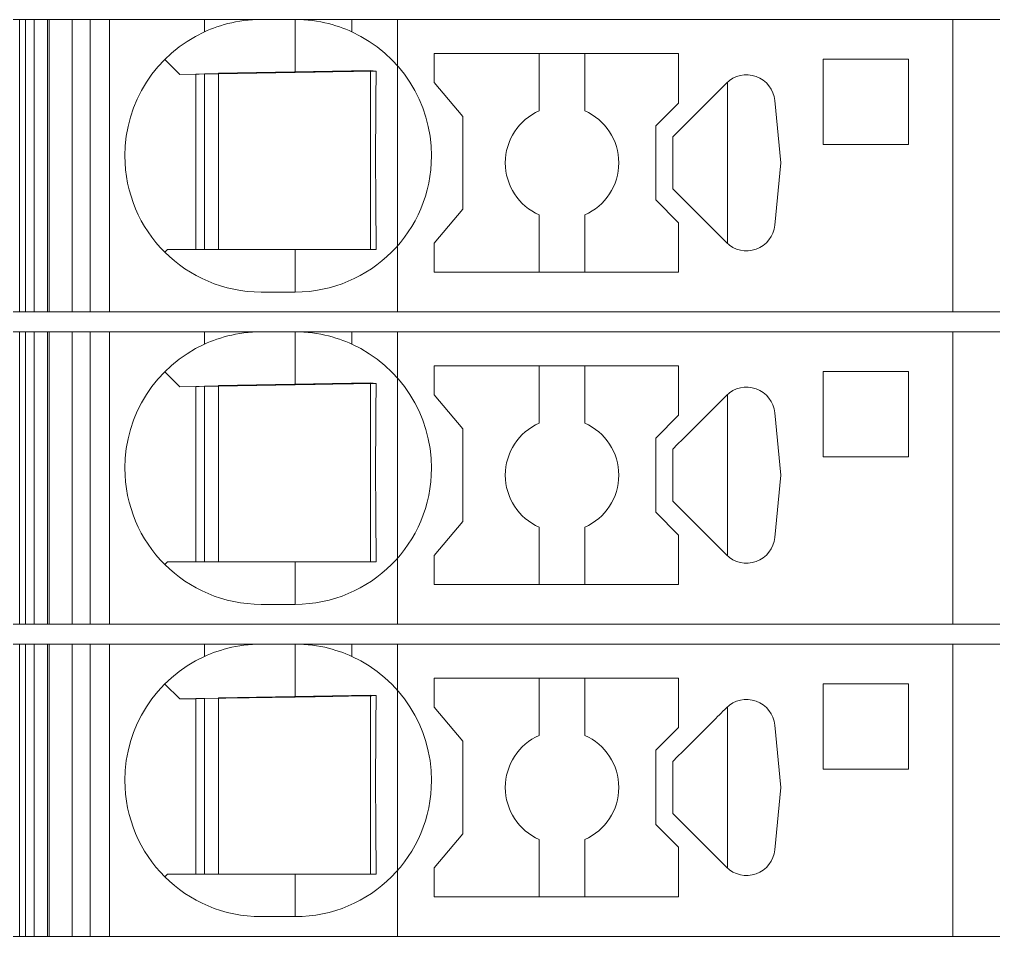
# Model space of a CAD drawing. Header units: millimetres. Extents: x 0 to 1680, y 0 to 1188.
# Drawn here: x 919.89 to 937.05, y 446.85 to 463 of the extents above; entities that cross this region are included whole.
import ezdxf
from ezdxf.enums import TextEntityAlignment as Align

# ---------------------------------------------------------------- set-up
doc = ezdxf.new("R2010")
doc.units = ezdxf.units.MM
for name, color, linetype, lineweight in [('EPLAN309', 5, 'Continuous', 5), ('EPLAN493', 5, 'Continuous', 5), ('MAIN-1', 7, 'Continuous', 5), ('MAIN-2', 7, 'Continuous', 5)]:
    doc.layers.add(name, color=color, linetype=linetype, lineweight=lineweight)
doc.styles.add('Tahoma', font='')
doc.styles.get('Tahoma').set_extended_font_data('Tahoma')

# ---------------------------------------------------------------- blocks, each defined once
blk = doc.blocks.new('EPLSYM_LibrarySPECIAL_Symbol12_Variant0_Placement8_29')
at = {"layer": 'EPLAN309', "lineweight": 13, "ltscale": 16}
blk.add_lwpolyline([(0, -5.15), (68.15, -5.15), (68.15, 0), (0, 0)], close=True, dxfattribs=at)
at = {"layer": 'EPLAN493', "color": 5, "style": 'Tahoma'}
blk.add_attdef('17_20450', text='', height=2.3478, dxfattribs=at).set_placement((0, -21.83478), align=Align.MIDDLE_RIGHT)
blk = doc.blocks.new('EPLSYM_LibrarySPECIAL_Symbol12_Variant0_Placement8_30')
at = {"layer": 'EPLAN309', "lineweight": 13, "ltscale": 16}
blk.add_lwpolyline([(0, -5.15), (68.15, -5.15), (68.15, 0), (0, 0)], close=True, dxfattribs=at)
at = {"layer": 'EPLAN493', "color": 5, "style": 'Tahoma'}
blk.add_attdef('17_20450', text='', height=2.3478, dxfattribs=at).set_placement((0, -21.83478), align=Align.MIDDLE_RIGHT)
blk = doc.blocks.new('EPLSYM_LibrarySPECIAL_Symbol12_Variant0_Placement8_31')
at = {"layer": 'EPLAN309', "lineweight": 13, "ltscale": 16}
blk.add_lwpolyline([(0, -5.15), (68.15, -5.15), (68.15, 0), (0, 0)], close=True, dxfattribs=at)
at = {"layer": 'EPLAN493', "color": 5, "style": 'Tahoma'}
blk.add_attdef('17_20450', text='', height=2.3478, dxfattribs=at).set_placement((0, -21.83478), align=Align.MIDDLE_RIGHT)

msp = doc.modelspace()

# ---------------------------------------------------------------- linework, layer by layer
at = {"layer": 'MAIN-1'}
for p, q in [((920.001, 463), (919.893, 463)), ((919.893, 457.85), (919.893, 463)), ((920.001, 463), (923.15, 463)), ((920.001, 457.85), (920.001, 463)), ((923.15, 463), (924.15, 463)), ((923.15, 463), (923.15, 462.782)), ((923.372, 462.87), (923.433, 462.89)), ((923.433, 462.89), (923.497, 462.909)), ((923.497, 462.909), (923.563, 462.927)), ((923.563, 462.927), (923.631, 462.943)), ((923.631, 462.943), (923.701, 462.958)), ((923.701, 462.958), (923.772, 462.97)), ((923.772, 462.97), (923.846, 462.981)), ((923.846, 462.981), (923.921, 462.989)), ((923.921, 462.989), (923.997, 462.995)), ((923.997, 462.995), (924.073, 462.999)), ((924.073, 462.999), (924.15, 463)), ((924.75, 463), (924.15, 463)), ((924.827, 462.999), (924.75, 463)), ((925.75, 463), (924.75, 463)), ((924.75, 462.068), (924.75, 463)), ((924.903, 462.995), (924.827, 462.999)), ((924.979, 462.989), (924.903, 462.995)), ((925.054, 462.981), (924.979, 462.989)), ((925.128, 462.97), (925.054, 462.981)), ((925.199, 462.958), (925.128, 462.97)), ((925.269, 462.943), (925.199, 462.958)), ((925.337, 462.927), (925.269, 462.943)), ((925.403, 462.909), (925.337, 462.927)), ((925.467, 462.89), (925.403, 462.909)), ((925.528, 462.87), (925.467, 462.89)), ((925.75, 463), (936.332, 463)), ((925.75, 463), (925.75, 462.782)), ((937.05, 463), (936.332, 463)), ((936.332, 457.85), (936.332, 463)), ((923.15, 462.782), (923.202, 462.805)), ((923.202, 462.805), (923.256, 462.827)), ((923.256, 462.827), (923.313, 462.849)), ((923.313, 462.849), (923.372, 462.87)), ((925.587, 462.849), (925.528, 462.87)), ((925.644, 462.827), (925.587, 462.849)), ((925.698, 462.805), (925.644, 462.827)), ((925.75, 462.782), (925.698, 462.805)), ((927.2, 462.4), (927.2, 461.889)), ((931.5, 462.4), (927.2, 462.4)), ((929.05, 462.4), (929.05, 461.392)), ((929.85, 461.392), (929.85, 462.4)), ((931.5, 461.529), (931.5, 462.4)), ((922.453, 462.297), (922.717, 462.033)), ((934.05, 462.3), (934.05, 460.8)), ((935.55, 462.3), (934.05, 462.3)), ((935.55, 460.8), (935.55, 462.3)), ((922.717, 462.033), (924.75, 462.068)), ((923, 458.95), (923, 462.038)), ((923.15, 462.04), (923.15, 458.95)), ((923.4, 458.95), (923.4, 462.045)), ((924.87, 462.07), (924.75, 462.068)), ((924.987, 462.072), (924.87, 462.07)), ((925.1, 462.074), (924.987, 462.072)), ((925.209, 462.076), (925.1, 462.074)), ((925.313, 462.078), (925.209, 462.076)), ((925.412, 462.079), (925.313, 462.078)), ((925.507, 462.081), (925.412, 462.079)), ((925.599, 462.083), (925.507, 462.081)), ((925.688, 462.084), (925.599, 462.083)), ((925.774, 462.086), (925.688, 462.084)), ((925.858, 462.087), (925.774, 462.086)), ((925.94, 462.088), (925.858, 462.087)), ((926.02, 462.09), (925.94, 462.088)), ((926.099, 462.091), (926.02, 462.09)), ((926.079, 458.95), (926.079, 462.091)), ((926.176, 462.092), (926.099, 462.091)), ((926.176, 462.022), (926.176, 462.092)), ((926.173, 461.803), (926.174, 461.877)), ((926.174, 461.877), (926.175, 461.95)), ((926.175, 461.95), (926.176, 462.022)), ((927.7, 461.293), (927.2, 461.889)), ((932.346, 461.879), (932.315, 461.847)), ((932.367, 461.898), (932.367, 459.052)), ((926.172, 461.649), (926.173, 461.727)), ((926.173, 461.727), (926.173, 461.803)), ((932.158, 461.691), (932.127, 461.659)), ((932.19, 461.722), (932.158, 461.691)), ((932.221, 461.753), (932.19, 461.722)), ((932.252, 461.785), (932.221, 461.753)), ((932.284, 461.816), (932.252, 461.785)), ((932.315, 461.847), (932.284, 461.816)), ((926.17, 461.488), (926.171, 461.57)), ((926.171, 461.57), (926.172, 461.649)), ((931.1, 461.129), (931.5, 461.529)), ((931.983, 461.515), (931.943, 461.475)), ((932.021, 461.553), (931.983, 461.515)), ((932.058, 461.59), (932.021, 461.553)), ((932.094, 461.626), (932.058, 461.59)), ((932.127, 461.659), (932.094, 461.626)), ((933.302, 460.475), (933.198, 461.572)), ((926.169, 461.317), (926.17, 461.404)), ((926.17, 461.404), (926.17, 461.488)), ((931.823, 461.356), (931.742, 461.274)), ((931.902, 461.434), (931.823, 461.356)), ((931.943, 461.475), (931.902, 461.434)), ((926.168, 461.132), (926.169, 461.226)), ((926.169, 461.226), (926.169, 461.317)), ((927.7, 459.657), (927.7, 461.293)), ((931.658, 461.19), (931.572, 461.104)), ((931.742, 461.274), (931.658, 461.19)), ((926.167, 460.931), (926.168, 461.034)), ((926.168, 461.034), (926.168, 461.132)), ((931.1, 461.129), (931.1, 459.821)), ((931.486, 461.018), (931.4, 460.932)), ((931.572, 461.104), (931.486, 461.018)), ((926.167, 460.824), (926.167, 460.931)), ((931.4, 460.802), (931.4, 460.932)), ((926.167, 460.713), (926.167, 460.824)), ((926.167, 460.6), (926.167, 460.713)), ((931.4, 460.671), (931.4, 460.802)), ((931.4, 460.54), (931.4, 460.671)), ((934.05, 460.8), (935.55, 460.8)), ((926.167, 460.479), (926.167, 460.6)), ((931.4, 460.41), (931.4, 460.54)), ((926.167, 460.361), (926.167, 460.479)), ((926.167, 460.247), (926.167, 460.361)), ((931.4, 460.279), (931.4, 460.41)), ((933.198, 459.378), (933.302, 460.475)), ((926.168, 460.138), (926.167, 460.247)), ((931.4, 460.148), (931.4, 460.279)), ((931.4, 460.018), (931.4, 460.148)), ((926.168, 460.034), (926.168, 460.138)), ((926.169, 459.934), (926.168, 460.034)), ((931.4, 460.018), (932.346, 459.071)), ((926.169, 459.839), (926.169, 459.934)), ((926.17, 459.748), (926.169, 459.839)), ((931.5, 459.421), (931.1, 459.821)), ((926.171, 459.659), (926.17, 459.748)), ((926.172, 459.573), (926.171, 459.659)), ((927.2, 459.061), (927.7, 459.657)), ((926.172, 459.49), (926.172, 459.573)), ((926.173, 459.408), (926.172, 459.49)), ((929.05, 458.55), (929.05, 459.558)), ((929.85, 458.55), (929.85, 459.558)), ((926.174, 459.329), (926.173, 459.408)), ((926.175, 459.25), (926.174, 459.329)), ((931.5, 458.55), (931.5, 459.421)), ((926.176, 459.174), (926.175, 459.25)), ((926.176, 459.098), (926.176, 459.174)), ((922.5, 458.95), (922.453, 458.903)), ((922.5, 458.95), (924.75, 458.95)), ((924.75, 458.95), (924.842, 458.95)), ((924.75, 458.95), (924.75, 458.2)), ((924.842, 458.95), (924.933, 458.95)), ((924.933, 458.95), (925.023, 458.95)), ((925.023, 458.95), (925.11, 458.95)), ((925.11, 458.95), (925.195, 458.95)), ((925.195, 458.95), (925.278, 458.95)), ((925.278, 458.95), (925.358, 458.95)), ((925.358, 458.95), (925.436, 458.95)), ((925.436, 458.95), (925.511, 458.95)), ((925.511, 458.95), (925.585, 458.95)), ((925.585, 458.95), (925.657, 458.95)), ((925.657, 458.95), (925.726, 458.95)), ((925.726, 458.95), (925.795, 458.95)), ((925.795, 458.95), (925.861, 458.95)), ((925.861, 458.95), (925.927, 458.95)), ((925.927, 458.95), (925.991, 458.95)), ((925.991, 458.95), (926.055, 458.95)), ((926.055, 458.95), (926.117, 458.95)), ((926.117, 458.95), (926.178, 458.95)), ((926.177, 459.024), (926.176, 459.098)), ((926.178, 458.95), (926.177, 459.024)), ((927.2, 459.061), (927.2, 458.55)), ((931.5, 458.55), (927.2, 458.55)), ((924.75, 458.2), (924.15, 458.2)), ((920.001, 457.85), (919.893, 457.85)), ((920.001, 457.85), (936.332, 457.85)), ((937.05, 457.85), (936.332, 457.85)), ((920.001, 457.5), (919.893, 457.5)), ((919.893, 452.35), (919.893, 457.5)), ((920.001, 457.5), (923.15, 457.5)), ((920.001, 452.35), (920.001, 457.5)), ((923.15, 457.5), (924.15, 457.5)), ((923.15, 457.5), (923.15, 457.282)), ((923.433, 457.39), (923.497, 457.409)), ((923.497, 457.409), (923.563, 457.427)), ((923.563, 457.427), (923.631, 457.443)), ((923.631, 457.443), (923.701, 457.458)), ((923.701, 457.458), (923.772, 457.47)), ((923.772, 457.47), (923.846, 457.481)), ((923.846, 457.481), (923.921, 457.489)), ((923.921, 457.489), (923.997, 457.495)), ((923.997, 457.495), (924.073, 457.499)), ((924.073, 457.499), (924.15, 457.5)), ((924.75, 457.5), (924.15, 457.5)), ((924.827, 457.499), (924.75, 457.5)), ((925.75, 457.5), (924.75, 457.5)), ((924.75, 456.568), (924.75, 457.5)), ((924.903, 457.495), (924.827, 457.499)), ((924.979, 457.489), (924.903, 457.495)), ((925.054, 457.481), (924.979, 457.489)), ((925.128, 457.47), (925.054, 457.481)), ((925.199, 457.458), (925.128, 457.47)), ((925.269, 457.443), (925.199, 457.458)), ((925.337, 457.427), (925.269, 457.443)), ((925.403, 457.409), (925.337, 457.427)), ((925.467, 457.39), (925.403, 457.409)), ((925.75, 457.5), (936.332, 457.5)), ((925.75, 457.5), (925.75, 457.282)), ((937.05, 457.5), (936.332, 457.5)), ((936.332, 452.35), (936.332, 457.5)), ((923.15, 457.282), (923.202, 457.305)), ((923.202, 457.305), (923.256, 457.327)), ((923.256, 457.327), (923.313, 457.349)), ((923.313, 457.349), (923.372, 457.37)), ((923.372, 457.37), (923.433, 457.39)), ((925.528, 457.37), (925.467, 457.39)), ((925.587, 457.349), (925.528, 457.37)), ((925.644, 457.327), (925.587, 457.349)), ((925.698, 457.305), (925.644, 457.327)), ((925.75, 457.282), (925.698, 457.305)), ((927.2, 456.9), (927.2, 456.389)), ((931.5, 456.9), (927.2, 456.9)), ((929.05, 456.9), (929.05, 455.892)), ((929.85, 455.892), (929.85, 456.9)), ((931.5, 456.029), (931.5, 456.9)), ((922.453, 456.797), (922.717, 456.533)), ((934.05, 456.8), (934.05, 455.3)), ((935.55, 456.8), (934.05, 456.8)), ((935.55, 455.3), (935.55, 456.8)), ((922.717, 456.533), (924.75, 456.568)), ((923, 453.45), (923, 456.538)), ((923.15, 456.54), (923.15, 453.45)), ((923.4, 453.45), (923.4, 456.545)), ((924.87, 456.57), (924.75, 456.568)), ((924.987, 456.572), (924.87, 456.57)), ((925.1, 456.574), (924.987, 456.572)), ((925.209, 456.576), (925.1, 456.574)), ((925.313, 456.578), (925.209, 456.576)), ((925.412, 456.579), (925.313, 456.578)), ((925.507, 456.581), (925.412, 456.579)), ((925.599, 456.583), (925.507, 456.581)), ((925.688, 456.584), (925.599, 456.583)), ((925.774, 456.586), (925.688, 456.584)), ((925.858, 456.587), (925.774, 456.586)), ((925.94, 456.588), (925.858, 456.587)), ((926.02, 456.59), (925.94, 456.588)), ((926.099, 456.591), (926.02, 456.59)), ((926.079, 453.45), (926.079, 456.591)), ((926.176, 456.592), (926.099, 456.591)), ((926.176, 456.522), (926.176, 456.592)), ((926.173, 456.303), (926.174, 456.377)), ((926.174, 456.377), (926.175, 456.45)), ((926.175, 456.45), (926.176, 456.522)), ((927.7, 455.793), (927.2, 456.389)), ((932.346, 456.379), (932.315, 456.347)), ((932.367, 456.398), (932.367, 453.552)), ((926.172, 456.149), (926.173, 456.227)), ((926.173, 456.227), (926.173, 456.303)), ((932.19, 456.222), (932.158, 456.191)), ((932.221, 456.253), (932.19, 456.222)), ((932.252, 456.285), (932.221, 456.253)), ((932.284, 456.316), (932.252, 456.285)), ((932.315, 456.347), (932.284, 456.316)), ((926.17, 455.988), (926.171, 456.07)), ((926.171, 456.07), (926.172, 456.149)), ((931.1, 455.629), (931.5, 456.029)), ((932.021, 456.053), (931.983, 456.015)), ((932.058, 456.09), (932.021, 456.053)), ((932.094, 456.126), (932.058, 456.09)), ((932.127, 456.159), (932.094, 456.126)), ((932.158, 456.191), (932.127, 456.159)), ((933.302, 454.975), (933.198, 456.072)), ((926.169, 455.817), (926.17, 455.904)), ((926.17, 455.904), (926.17, 455.988)), ((931.823, 455.856), (931.742, 455.774)), ((931.902, 455.934), (931.823, 455.856)), ((931.943, 455.975), (931.902, 455.934)), ((931.983, 456.015), (931.943, 455.975)), ((926.168, 455.632), (926.169, 455.726)), ((926.169, 455.726), (926.169, 455.817)), ((927.7, 454.157), (927.7, 455.793)), ((931.658, 455.69), (931.572, 455.604)), ((931.742, 455.774), (931.658, 455.69)), ((926.167, 455.431), (926.168, 455.534)), ((926.168, 455.534), (926.168, 455.632)), ((931.1, 455.629), (931.1, 454.321)), ((931.486, 455.518), (931.4, 455.432)), ((931.572, 455.604), (931.486, 455.518)), ((926.167, 455.324), (926.167, 455.431)), ((931.4, 455.302), (931.4, 455.432)), ((926.167, 455.213), (926.167, 455.324)), ((926.167, 455.1), (926.167, 455.213)), ((931.4, 455.171), (931.4, 455.302)), ((931.4, 455.04), (931.4, 455.171)), ((934.05, 455.3), (935.55, 455.3)), ((926.167, 454.979), (926.167, 455.1)), ((931.4, 454.91), (931.4, 455.04)), ((926.167, 454.861), (926.167, 454.979)), ((926.167, 454.747), (926.167, 454.861)), ((931.4, 454.779), (931.4, 454.91)), ((933.198, 453.878), (933.302, 454.975)), ((926.168, 454.638), (926.167, 454.747)), ((931.4, 454.648), (931.4, 454.779)), ((926.168, 454.534), (926.168, 454.638)), ((926.169, 454.434), (926.168, 454.534)), ((931.4, 454.518), (931.4, 454.648)), ((931.4, 454.518), (932.346, 453.571)), ((926.169, 454.339), (926.169, 454.434)), ((926.17, 454.248), (926.169, 454.339)), ((931.5, 453.921), (931.1, 454.321)), ((926.171, 454.159), (926.17, 454.248)), ((926.172, 454.073), (926.171, 454.159)), ((927.2, 453.561), (927.7, 454.157)), ((926.172, 453.99), (926.172, 454.073)), ((926.173, 453.908), (926.172, 453.99)), ((929.05, 453.05), (929.05, 454.058)), ((929.85, 453.05), (929.85, 454.058)), ((926.174, 453.829), (926.173, 453.908)), ((926.175, 453.75), (926.174, 453.829)), ((931.5, 453.05), (931.5, 453.921)), ((926.176, 453.674), (926.175, 453.75)), ((926.176, 453.598), (926.176, 453.674)), ((922.5, 453.45), (922.453, 453.403)), ((922.5, 453.45), (924.75, 453.45)), ((924.75, 453.45), (924.842, 453.45)), ((924.75, 453.45), (924.75, 452.7)), ((924.842, 453.45), (924.933, 453.45)), ((924.933, 453.45), (925.023, 453.45)), ((925.023, 453.45), (925.11, 453.45)), ((925.11, 453.45), (925.195, 453.45)), ((925.195, 453.45), (925.278, 453.45)), ((925.278, 453.45), (925.358, 453.45)), ((925.358, 453.45), (925.436, 453.45)), ((925.436, 453.45), (925.511, 453.45)), ((925.511, 453.45), (925.585, 453.45)), ((925.585, 453.45), (925.657, 453.45)), ((925.657, 453.45), (925.726, 453.45)), ((925.726, 453.45), (925.795, 453.45)), ((925.795, 453.45), (925.861, 453.45)), ((925.861, 453.45), (925.927, 453.45)), ((925.927, 453.45), (925.991, 453.45)), ((925.991, 453.45), (926.055, 453.45)), ((926.055, 453.45), (926.117, 453.45)), ((926.117, 453.45), (926.178, 453.45)), ((926.177, 453.524), (926.176, 453.598)), ((926.178, 453.45), (926.177, 453.524)), ((927.2, 453.561), (927.2, 453.05)), ((931.5, 453.05), (927.2, 453.05)), ((924.75, 452.7), (924.15, 452.7)), ((920.001, 452.35), (919.893, 452.35)), ((920.001, 452.35), (936.332, 452.35)), ((937.05, 452.35), (936.332, 452.35)), ((920.001, 452), (919.893, 452)), ((919.893, 446.85), (919.893, 452)), ((920.001, 452), (923.15, 452)), ((920.001, 446.85), (920.001, 452)), ((923.15, 452), (924.15, 452)), ((923.15, 452), (923.15, 451.782)), ((923.433, 451.89), (923.497, 451.909)), ((923.497, 451.909), (923.563, 451.927)), ((923.563, 451.927), (923.631, 451.943)), ((923.631, 451.943), (923.701, 451.958)), ((923.701, 451.958), (923.772, 451.97)), ((923.772, 451.97), (923.846, 451.981)), ((923.846, 451.981), (923.921, 451.989)), ((923.921, 451.989), (923.997, 451.995)), ((923.997, 451.995), (924.073, 451.999)), ((924.073, 451.999), (924.15, 452)), ((924.75, 452), (924.15, 452)), ((924.827, 451.999), (924.75, 452)), ((925.75, 452), (924.75, 452)), ((924.75, 451.068), (924.75, 452)), ((924.903, 451.995), (924.827, 451.999)), ((924.979, 451.989), (924.903, 451.995)), ((925.054, 451.981), (924.979, 451.989)), ((925.128, 451.97), (925.054, 451.981)), ((925.199, 451.958), (925.128, 451.97)), ((925.269, 451.943), (925.199, 451.958)), ((925.337, 451.927), (925.269, 451.943)), ((925.403, 451.909), (925.337, 451.927)), ((925.467, 451.89), (925.403, 451.909)), ((925.75, 452), (936.332, 452)), ((925.75, 452), (925.75, 451.782)), ((937.05, 452), (936.332, 452)), ((936.332, 446.85), (936.332, 452)), ((923.15, 451.782), (923.202, 451.805)), ((923.202, 451.805), (923.256, 451.827)), ((923.256, 451.827), (923.313, 451.849)), ((923.313, 451.849), (923.372, 451.87)), ((923.372, 451.87), (923.433, 451.89)), ((925.528, 451.87), (925.467, 451.89)), ((925.587, 451.849), (925.528, 451.87)), ((925.644, 451.827), (925.587, 451.849)), ((925.698, 451.805), (925.644, 451.827)), ((925.75, 451.782), (925.698, 451.805)), ((927.2, 451.4), (927.2, 450.889)), ((931.5, 451.4), (927.2, 451.4)), ((929.05, 451.4), (929.05, 450.392)), ((929.85, 450.392), (929.85, 451.4)), ((931.5, 450.529), (931.5, 451.4)), ((922.453, 451.297), (922.717, 451.033)), ((934.05, 451.3), (934.05, 449.8)), ((935.55, 451.3), (934.05, 451.3)), ((935.55, 449.8), (935.55, 451.3)), ((922.717, 451.033), (924.75, 451.068)), ((924.87, 451.07), (924.75, 451.068)), ((924.987, 451.072), (924.87, 451.07)), ((925.1, 451.074), (924.987, 451.072)), ((925.209, 451.076), (925.1, 451.074)), ((925.313, 451.078), (925.209, 451.076)), ((925.412, 451.079), (925.313, 451.078)), ((925.507, 451.081), (925.412, 451.079)), ((925.599, 451.083), (925.507, 451.081)), ((925.688, 451.084), (925.599, 451.083)), ((925.774, 451.086), (925.688, 451.084)), ((925.858, 451.087), (925.774, 451.086)), ((925.94, 451.088), (925.858, 451.087)), ((926.02, 451.09), (925.94, 451.088)), ((926.099, 451.091), (926.02, 451.09)), ((926.079, 447.95), (926.079, 451.091)), ((926.176, 451.092), (926.099, 451.091)), ((926.176, 451.022), (926.176, 451.092)), ((923, 447.95), (923, 451.038)), ((923.15, 451.04), (923.15, 447.95)), ((923.4, 447.95), (923.4, 451.045)), ((926.173, 450.803), (926.174, 450.877)), ((926.174, 450.877), (926.175, 450.95)), ((926.175, 450.95), (926.176, 451.022)), ((927.7, 450.293), (927.2, 450.889)), ((932.346, 450.879), (932.315, 450.847)), ((932.367, 450.898), (932.367, 448.052)), ((926.172, 450.649), (926.173, 450.727)), ((926.173, 450.727), (926.173, 450.803)), ((932.19, 450.722), (932.158, 450.691)), ((932.221, 450.753), (932.19, 450.722)), ((932.252, 450.785), (932.221, 450.753)), ((932.284, 450.816), (932.252, 450.785)), ((932.315, 450.847), (932.284, 450.816)), ((926.17, 450.488), (926.171, 450.57)), ((926.171, 450.57), (926.172, 450.649)), ((932.021, 450.553), (931.983, 450.515)), ((932.058, 450.59), (932.021, 450.553)), ((932.094, 450.626), (932.058, 450.59)), ((932.127, 450.659), (932.094, 450.626)), ((932.158, 450.691), (932.127, 450.659)), ((933.302, 449.475), (933.198, 450.572)), ((926.169, 450.317), (926.17, 450.404)), ((926.17, 450.404), (926.17, 450.488)), ((931.1, 450.129), (931.5, 450.529)), ((931.902, 450.434), (931.823, 450.356)), ((931.943, 450.475), (931.902, 450.434)), ((931.983, 450.515), (931.943, 450.475)), ((926.168, 450.132), (926.169, 450.226)), ((926.169, 450.226), (926.169, 450.317)), ((927.7, 448.657), (927.7, 450.293)), ((931.658, 450.19), (931.572, 450.104)), ((931.742, 450.274), (931.658, 450.19)), ((931.823, 450.356), (931.742, 450.274)), ((926.167, 449.931), (926.168, 450.034)), ((926.168, 450.034), (926.168, 450.132)), ((931.1, 450.129), (931.1, 448.821)), ((931.486, 450.018), (931.4, 449.932)), ((931.572, 450.104), (931.486, 450.018)), ((926.167, 449.824), (926.167, 449.931)), ((931.4, 449.802), (931.4, 449.932)), ((926.167, 449.713), (926.167, 449.824)), ((926.167, 449.6), (926.167, 449.713)), ((931.4, 449.671), (931.4, 449.802)), ((934.05, 449.8), (935.55, 449.8)), ((926.167, 449.479), (926.167, 449.6)), ((931.4, 449.54), (931.4, 449.671)), ((931.4, 449.41), (931.4, 449.54)), ((926.167, 449.361), (926.167, 449.479)), ((926.167, 449.247), (926.167, 449.361)), ((931.4, 449.279), (931.4, 449.41)), ((933.198, 448.378), (933.302, 449.475)), ((926.168, 449.138), (926.167, 449.247)), ((931.4, 449.148), (931.4, 449.279)), ((926.168, 449.034), (926.168, 449.138)), ((926.169, 448.934), (926.168, 449.034)), ((931.4, 449.018), (931.4, 449.148)), ((931.4, 449.018), (932.346, 448.071)), ((926.169, 448.839), (926.169, 448.934)), ((926.17, 448.748), (926.169, 448.839)), ((931.5, 448.421), (931.1, 448.821)), ((926.171, 448.659), (926.17, 448.748)), ((926.172, 448.573), (926.171, 448.659)), ((927.2, 448.061), (927.7, 448.657)), ((926.172, 448.49), (926.172, 448.573)), ((926.173, 448.408), (926.172, 448.49)), ((929.05, 447.55), (929.05, 448.558)), ((929.85, 447.55), (929.85, 448.558)), ((926.174, 448.329), (926.173, 448.408)), ((926.175, 448.25), (926.174, 448.329)), ((931.5, 447.55), (931.5, 448.421)), ((926.176, 448.174), (926.175, 448.25)), ((926.176, 448.098), (926.176, 448.174)), ((926.177, 448.024), (926.176, 448.098)), ((926.178, 447.95), (926.177, 448.024)), ((927.2, 448.061), (927.2, 447.55)), ((922.5, 447.95), (922.453, 447.903)), ((922.5, 447.95), (924.75, 447.95)), ((924.75, 447.95), (924.842, 447.95)), ((924.75, 447.95), (924.75, 447.2)), ((924.842, 447.95), (924.933, 447.95)), ((924.933, 447.95), (925.023, 447.95)), ((925.023, 447.95), (925.11, 447.95)), ((925.11, 447.95), (925.195, 447.95)), ((925.195, 447.95), (925.278, 447.95)), ((925.278, 447.95), (925.358, 447.95)), ((925.358, 447.95), (925.436, 447.95)), ((925.436, 447.95), (925.511, 447.95)), ((925.511, 447.95), (925.585, 447.95)), ((925.585, 447.95), (925.657, 447.95)), ((925.657, 447.95), (925.726, 447.95)), ((925.726, 447.95), (925.795, 447.95)), ((925.795, 447.95), (925.861, 447.95)), ((925.861, 447.95), (925.927, 447.95)), ((925.927, 447.95), (925.991, 447.95)), ((925.991, 447.95), (926.055, 447.95)), ((926.055, 447.95), (926.117, 447.95)), ((926.117, 447.95), (926.178, 447.95)), ((931.5, 447.55), (927.2, 447.55)), ((924.75, 447.2), (924.15, 447.2)), ((920.001, 446.85), (919.893, 446.85)), ((920.001, 446.85), (936.332, 446.85)), ((937.05, 446.85), (936.332, 446.85))]:
    msp.add_line(p, q, dxfattribs=at)
for centre, radius, start, end in [((924.15, 460.6), 2.4, 114.6244, 180), ((924.75, 460.6), 2.4, 0, 65.3756), ((932.7, 461.525), 0.5, 5.4404, 135), ((929.45, 460.475), 1, 113.5782, 180), ((929.45, 460.475), 1, 0, 66.4218), ((924.15, 460.6), 2.4, 180, 270), ((924.75, 460.6), 2.4, 270, 0), ((929.45, 460.475), 1, 180, 246.4218), ((929.45, 460.475), 1, 293.5782, 0), ((932.7, 459.425), 0.5, 225, 354.5596), ((924.15, 455.1), 2.4, 114.6244, 180), ((924.75, 455.1), 2.4, 0, 65.3756), ((932.7, 456.025), 0.5, 5.4404, 135), ((929.45, 454.975), 1, 113.5782, 180), ((929.45, 454.975), 1, 0, 66.4218), ((924.15, 455.1), 2.4, 180, 270), ((924.75, 455.1), 2.4, 270, 0), ((929.45, 454.975), 1, 180, 246.4218), ((929.45, 454.975), 1, 293.5782, 0), ((932.7, 453.925), 0.5, 225, 354.5596), ((924.15, 449.6), 2.4, 114.6244, 180), ((924.75, 449.6), 2.4, 0, 65.3756), ((932.7, 450.525), 0.5, 5.4404, 135), ((929.45, 449.475), 1, 113.5782, 180), ((929.45, 449.475), 1, 0, 66.4218), ((924.15, 449.6), 2.4, 180, 270), ((924.75, 449.6), 2.4, 270, 0), ((929.45, 449.475), 1, 180, 246.4218), ((929.45, 449.475), 1, 293.5782, 0), ((932.7, 448.425), 0.5, 225, 354.5596)]:
    msp.add_arc(centre, radius, start, end, dxfattribs=at)
at = {"layer": 'MAIN-2'}
for p, q in [((920.15, 463), (920.15, 457.85)), ((920.389, 457.85), (920.389, 463)), ((920.417, 463), (920.417, 457.85)), ((920.82, 463), (920.82, 457.85)), ((921.136, 457.85), (921.136, 463)), ((921.481, 463), (921.481, 457.85)), ((926.55, 457.85), (926.55, 463)), ((922.717, 462.033), (923, 462.038)), ((923.15, 462.042), (923, 462.039)), ((923, 462.039), (923, 462.038)), ((923, 462.038), (923, 462.038)), ((923.4, 462.048), (923.15, 462.043)), ((923.15, 462.042), (923.15, 462.043)), ((923.15, 462.042), (923.15, 462.04)), ((923.4, 462.053), (926.079, 462.1)), ((923.4, 462.048), (923.4, 462.053)), ((923.4, 462.045), (923.4, 462.048)), ((926.079, 462.1), (926.176, 462.092)), ((926.079, 462.091), (926.079, 462.1)), ((923.15, 458.95), (923.15, 458.95)), ((923.4, 458.95), (923.4, 458.95)), ((920.15, 457.5), (920.15, 452.35)), ((920.389, 452.35), (920.389, 457.5)), ((920.417, 457.5), (920.417, 452.35)), ((920.82, 457.5), (920.82, 452.35)), ((921.136, 452.35), (921.136, 457.5)), ((921.481, 457.5), (921.481, 452.35)), ((926.55, 452.35), (926.55, 457.5)), ((922.717, 456.533), (923, 456.538)), ((923.15, 456.542), (923, 456.539)), ((923, 456.539), (923, 456.538)), ((923, 456.538), (923, 456.538)), ((923.4, 456.548), (923.15, 456.543)), ((923.15, 456.542), (923.15, 456.543)), ((923.15, 456.542), (923.15, 456.54)), ((923.4, 456.553), (926.079, 456.6)), ((923.4, 456.548), (923.4, 456.553)), ((923.4, 456.545), (923.4, 456.548)), ((926.079, 456.6), (926.176, 456.592)), ((926.079, 456.591), (926.079, 456.6)), ((923.15, 453.45), (923.15, 453.45)), ((923.4, 453.45), (923.4, 453.45)), ((920.15, 452), (920.15, 446.85)), ((920.389, 446.85), (920.389, 452)), ((920.417, 452), (920.417, 446.85)), ((920.82, 452), (920.82, 446.85)), ((921.136, 446.85), (921.136, 452)), ((921.481, 452), (921.481, 446.85)), ((926.55, 446.85), (926.55, 452)), ((923.4, 451.048), (923.15, 451.043)), ((923.4, 451.053), (926.079, 451.1)), ((923.4, 451.048), (923.4, 451.053)), ((923.4, 451.045), (923.4, 451.048)), ((926.079, 451.1), (926.176, 451.092)), ((926.079, 451.091), (926.079, 451.1)), ((922.717, 451.033), (923, 451.038)), ((923.15, 451.042), (923, 451.039)), ((923, 451.039), (923, 451.038)), ((923, 451.038), (923, 451.038)), ((923.15, 451.042), (923.15, 451.043)), ((923.15, 451.042), (923.15, 451.04)), ((923.15, 447.95), (923.15, 447.95)), ((923.4, 447.95), (923.4, 447.95))]:
    msp.add_line(p, q, dxfattribs=at)

# ---------------------------------------------------------------- block references
for name, p in [('EPLSYM_LibrarySPECIAL_Symbol12_Variant0_Placement8_29', (901, 463)), ('EPLSYM_LibrarySPECIAL_Symbol12_Variant0_Placement8_30', (901, 457.5)), ('EPLSYM_LibrarySPECIAL_Symbol12_Variant0_Placement8_31', (901, 452))]:
    msp.add_blockref(name, p)

doc.saveas('drawing.dxf')
